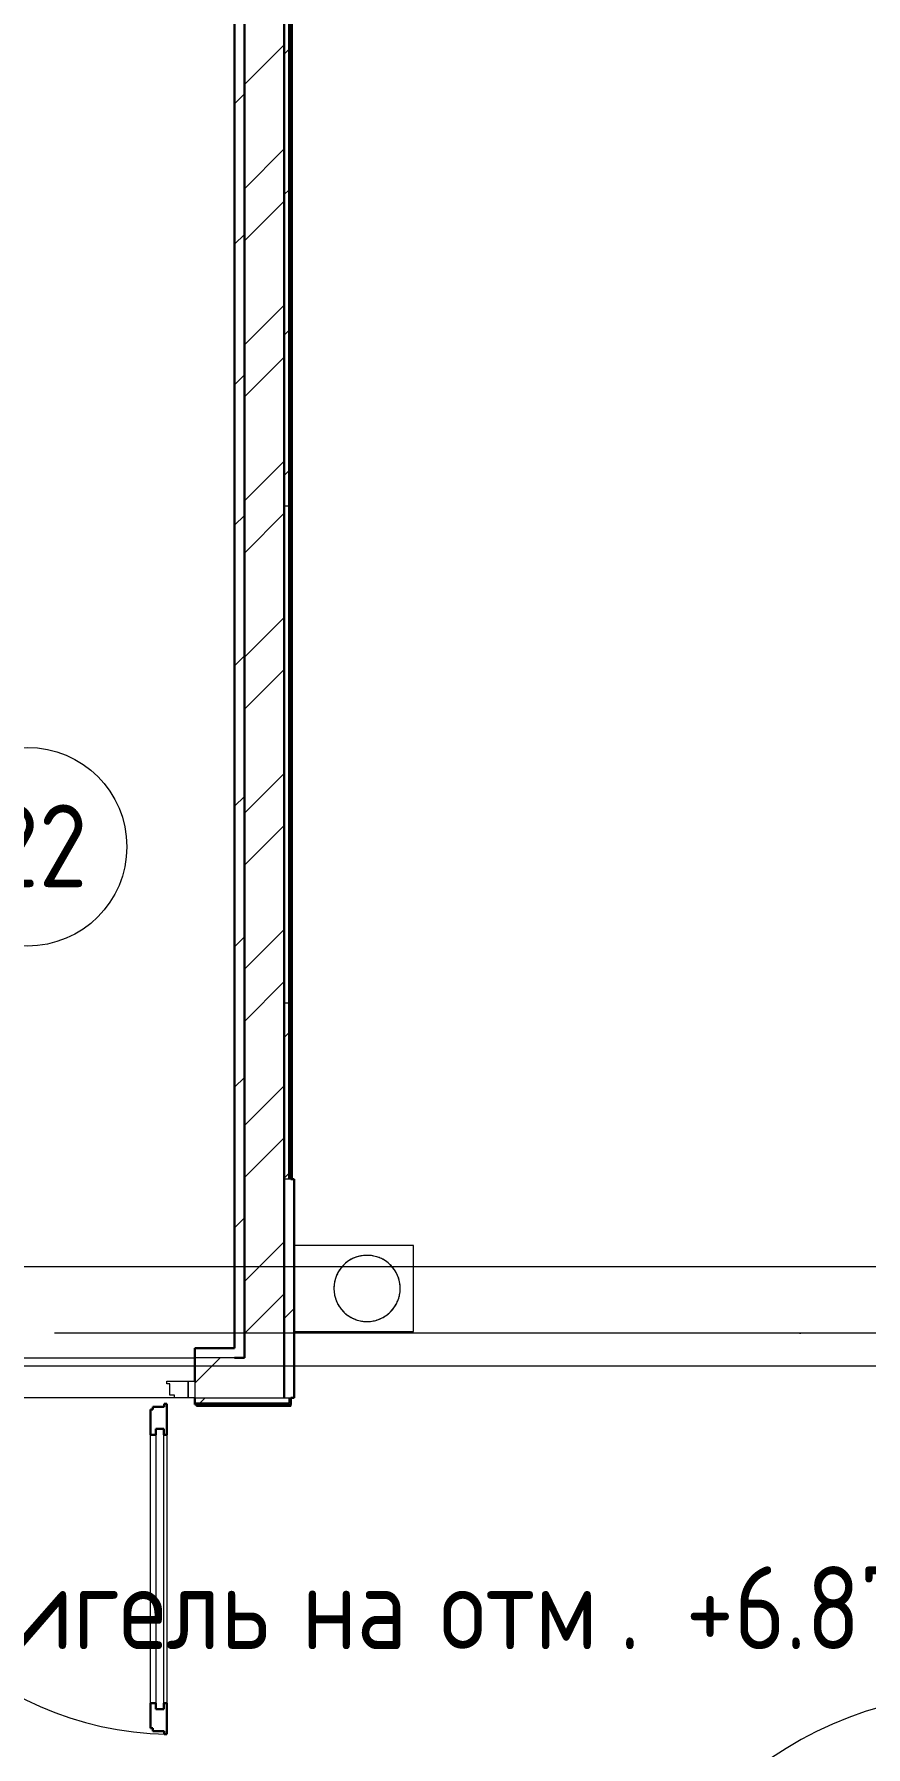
# Model space of a CAD drawing. Header units: millimetres. Extents: x -586848 to 520591, y -385801 to 675781.
# Drawn here: x 152679 to 155188, y 621422 to 626594 of the extents above; entities that cross this region are included whole.
import ezdxf

# ---------------------------------------------------------------- set-up
doc = ezdxf.new("R2010")
doc.units = ezdxf.units.MM
doc.linetypes.add('ADSK_Линия сетки', pattern=[25, 20, -2.5, 0, -2.5])
doc.linetypes.add('ADSK_Сверху', pattern=[450, 300, -150])
for name, color, linetype, lineweight in [('Аннотация', 7, 'Continuous', 18), ('Двери', 252, 'Continuous', 9), ('Линии', 7, 'Continuous', 9), ('Марки помещений', 252, 'Continuous', 20), ('Ограждение', 252, 'Continuous', 9), ('Оси', 252, 'Continuous', 9), ('Перекрытие', 252, 'Continuous', 18), ('Сантехника', 252, 'Continuous', 9), ('Стены наружные', 7, 'Continuous', 18), ('Стены штриховка', 7, 'Continuous', 9)]:
    doc.layers.add(name, color=color, linetype=linetype, lineweight=lineweight)
doc.layers.add('Двери открывание', color=7, linetype='Continuous', lineweight=9, true_color=0xc0c0c0)
doc.styles.add('GOST Common_2', font='', dxfattribs={"width": 0.9, "height": 250})
doc.styles.get('GOST Common_2').set_extended_font_data('GOST type B')

# ---------------------------------------------------------------- blocks, each defined once
blk = doc.blocks.new('2 этаж')
at = {"layer": 'Двери', "color": 251, "true_color": 0x636466}
for p, q in [((153882, -10184.3), (153946, -10184.3)), ((153882, -10192.3), (153882, -10184.3)), ((153946, -10184.3), (153966, -10184.3)), ((153946, -10234.3), (153946, -10184.3)), ((153946, -10184.3), (153946, -10234.3)), ((153966, -10184.3), (153966, -10234.3)), ((153891, -10192.3), (153882, -10192.3)), ((153891, -10226.3), (153891, -10192.3)), ((153905, -10226.3), (153891, -10226.3)), ((153905, -10234.3), (153905, -10226.3)), ((153946, -10234.3), (153905, -10234.3)), ((153966, -10234.3), (153946, -10234.3)), ((153849, -10328.3), (153849, -11174.3)), ((153873, -10328.3), (153849, -10328.3)), ((153873, -11174.3), (153873, -10328.3)), ((153832, -11156.3), (153832, -10346.3)), ((153882, -10346.3), (153882, -11156.3)), ((153849, -11174.3), (153873, -11174.3))]:
    blk.add_line(p, q, dxfattribs=at)
at = {"layer": 'Двери', "color": 251, "lineweight": 30, "true_color": 0x636466}
for p, q in [((153832, -10270.3), (153840, -10270.3)), ((153832, -10346.3), (153832, -10270.3)), ((153840, -10270.3), (153840, -10261.3)), ((153840, -10261.3), (153874, -10261.3)), ((153874, -10252.3), (153882, -10252.3)), ((153874, -10261.3), (153874, -10252.3)), ((153882, -10252.3), (153882, -10346.3)), ((153849, -10346.3), (153849, -10328.3)), ((153849, -10328.3), (153873, -10328.3)), ((153873, -10328.3), (153873, -10346.3)), ((153832, -10346.3), (153849, -10346.3)), ((153873, -10346.3), (153882, -10346.3)), ((153832, -11232.3), (153832, -11156.3)), ((153832, -11156.3), (153849, -11156.3)), ((153849, -11156.3), (153849, -11174.3)), ((153873, -11156.3), (153882, -11156.3)), ((153873, -11174.3), (153873, -11156.3)), ((153882, -11156.3), (153882, -11250.3)), ((153849, -11174.3), (153873, -11174.3)), ((153840, -11232.3), (153832, -11232.3)), ((153840, -11241.3), (153840, -11232.3)), ((153874, -11241.3), (153840, -11241.3)), ((153874, -11250.3), (153874, -11241.3)), ((153882, -11250.3), (153874, -11250.3))]:
    blk.add_line(p, q, dxfattribs=at)
at = {"layer": 'Двери открывание', "color": 251, "true_color": 0x636466}
for centre, radius, start, end in [((153900, -10252.3), 998, 180, 268.9666), ((156330, -12226.3), 1098, 90.9393, 180)]:
    blk.add_arc(centre, radius, start, end, dxfattribs=at)
at = {"layer": 'Линии', "color": 251, "linetype": 'ADSK_Сверху', "ltscale": 100, "true_color": 0x636466}
for p, q in [((161881, -9839.3), (151051.1, -9839.3)), ((161881, -10139.3), (151061, -10139.3))]:
    blk.add_line(p, q, dxfattribs=at)
at = {"layer": 'Марки помещений', "color": 251, "true_color": 0x636466}
blk.add_circle((153461.1, -8570.4), 300, dxfattribs=at)
at = {"layer": 'Ограждение', "color": 251, "true_color": 0x636466}
for p, q in [((154261, -9574.3), (154261, -4489.3)), ((153971, -10259.3), (153971, -10254.2)), ((153971, -10259.3), (154256, -10259.3)), ((154256, -10254.3), (154256, -10259.3))]:
    blk.add_line(p, q, dxfattribs=at)
at = {"layer": 'Оси', "color": 251, "linetype": 'ADSK_Линия сетки', "ltscale": 100, "true_color": 0x636466}
blk.add_line((170543.3, -10039.3), (93565.9, -10039.3), dxfattribs=at)
at = {"layer": 'Перекрытие', "color": 251, "ltscale": 100, "true_color": 0x636466}
blk.add_line((156116.1, -10039.3), (154266, -10039.3), dxfattribs=at)
at = {"layer": 'Сантехника', "color": 251, "true_color": 0x636466}
for p, q in [((154626, -9774.3), (154266, -9774.3)), ((154626, -10034.3), (154626, -9774.3)), ((154266, -10034.3), (154626, -10034.3))]:
    blk.add_line(p, q, dxfattribs=at)
at = {"layer": 'Сантехника', "color": 251, "true_color": 0x636466, "flags": 128}
for points in [[(154586, -9904.3), (154585.9, -9900.3), (154585.7, -9896.3), (154585.3, -9892.3), (154584.7, -9888.3), (154584, -9884.4), (154583.1, -9880.5), (154582.1, -9876.6), (154580.9, -9872.8), (154579.6, -9869), (154578.1, -9865.3), (154576.5, -9861.7), (154574.7, -9858.1), (154572.8, -9854.6), (154570.7, -9851.1), (154568.5, -9847.8), (154566.2, -9844.5), (154563.8, -9841.4), (154561.2, -9838.3), (154558.5, -9835.4), (154555.7, -9832.5), (154552.8, -9829.8), (154549.7, -9827.2), (154546.6, -9824.7), (154543.4, -9822.3), (154540, -9820.1), (154536.6, -9818), (154533.1, -9816.1), (154529.6, -9814.2), (154525.9, -9812.6), (154522.2, -9811), (154518.5, -9809.7), (154514.7, -9808.5), (154510.8, -9807.4), (154506.9, -9806.5), (154503, -9805.7), (154499, -9805.1), (154495.1, -9804.7), (154491.1, -9804.4), (154487.1, -9804.3), (154483.1, -9804.3), (154479.1, -9804.5), (154475.1, -9804.8), (154471.1, -9805.4), (154467.2, -9806), (154463.3, -9806.9), (154459.4, -9807.9), (154455.6, -9809), (154451.8, -9810.3), (154448.1, -9811.7), (154444.4, -9813.3), (154440.8, -9815.1), (154437.3, -9816.9), (154433.8, -9819), (154430.4, -9821.1), (154427.2, -9823.4), (154424, -9825.8), (154420.9, -9828.4), (154417.9, -9831), (154415, -9833.8), (154412.3, -9836.7), (154409.6, -9839.7), (154407.1, -9842.8), (154404.7, -9846), (154402.4, -9849.3), (154400.3, -9852.7), (154398.3, -9856.2), (154396.5, -9859.7), (154394.8, -9863.3), (154393.2, -9867), (154391.8, -9870.8), (154390.5, -9874.5), (154389.4, -9878.4), (154388.5, -9882.3), (154387.7, -9886.2), (154387, -9890.1), (154386.5, -9894.1), (154386.2, -9898.1), (154386, -9902.1), (154386, -9904.3)], [(154386, -9904.3), (154386.1, -9908.3), (154386.3, -9912.2), (154386.7, -9916.2), (154387.3, -9920.2), (154388, -9924.1), (154388.9, -9928), (154389.9, -9931.9), (154391.1, -9935.7), (154392.4, -9939.5), (154393.9, -9943.2), (154395.5, -9946.8), (154397.3, -9950.4), (154399.2, -9953.9), (154401.3, -9957.4), (154403.5, -9960.7), (154405.8, -9964), (154408.2, -9967.1), (154410.8, -9970.2), (154413.5, -9973.1), (154416.3, -9976), (154419.3, -9978.7), (154422.3, -9981.3), (154425.4, -9983.8), (154428.7, -9986.2), (154432, -9988.4), (154435.4, -9990.5), (154438.9, -9992.4), (154442.4, -9994.3), (154446.1, -9995.9), (154449.8, -9997.5), (154453.5, -9998.8), (154457.3, -10000.1), (154461.2, -10001.1), (154465.1, -10002), (154469, -10002.8), (154473, -10003.4), (154476.9, -10003.8), (154480.9, -10004.1), (154484.9, -10004.2), (154488.9, -10004.2), (154492.9, -10004), (154496.9, -10003.7), (154500.9, -10003.1), (154504.8, -10002.5), (154508.7, -10001.6), (154512.6, -10000.7), (154516.4, -9999.5), (154520.2, -9998.2), (154524, -9996.8), (154527.6, -9995.2), (154531.2, -9993.4), (154534.8, -9991.6), (154538.2, -9989.5), (154541.6, -9987.4), (154544.9, -9985.1), (154548, -9982.7), (154551.1, -9980.1), (154554.1, -9977.5), (154557, -9974.7), (154559.7, -9971.8), (154562.4, -9968.8), (154564.9, -9965.7), (154567.3, -9962.5), (154569.6, -9959.2), (154571.7, -9955.8), (154573.7, -9952.3), (154575.5, -9948.8), (154577.2, -9945.2), (154578.8, -9941.5), (154580.2, -9937.8), (154581.5, -9934), (154582.6, -9930.1), (154583.6, -9926.2), (154584.4, -9922.3), (154585, -9918.4), (154585.5, -9914.4), (154585.8, -9910.4), (154586, -9906.4), (154586, -9904.3)]]:
    blk.add_lwpolyline(points, dxfattribs=at)
at = {"layer": 'Сантехника', "color": 251, "true_color": 0x636466}
for start, end in [(0, 180), (180, 0)]:
    blk.add_arc((154486, -9904.3), 100, start, end, dxfattribs=at)
at = {"layer": 'Стены наружные', "color": 251, "lineweight": 30, "true_color": 0x636466}
for p, q in [((154086, -3869.3), (154086, -10084.3)), ((154116, -3839.3), (154116, -10114.3)), ((154236, -10234.3), (154236, -4014.3)), ((154236, -4014.3), (154236, -9574.3)), ((154251, -9574.3), (154251, -4019.3)), ((154256, -9574.3), (154256, -4024.3)), ((154236, -9574.3), (154236, -10234.3)), ((154266, -9574.3), (154256, -9574.3)), ((154266, -10234.3), (154266, -9574.3)), ((153966, -10084.3), (153966, -10184.3)), ((154086, -10084.3), (153966, -10084.3)), ((154116, -10114.3), (154086, -10114.3)), ((153966, -10234.3), (153966, -10254.3)), ((154256, -10234.3), (154266, -10234.3)), ((154256, -10254.3), (154256, -10234.3)), ((153966, -10254.3), (154256, -10254.3))]:
    blk.add_line(p, q, dxfattribs=at)
at = {"layer": 'Стены наружные', "color": 251, "linetype": 'Continuous', "lineweight": 9, "true_color": 0x636466}
for p, q in [((154116, -6269), (154236, -6149)), ((154236, -6176.9), (154251, -6161.9)), ((154251, -6161.9), (154256, -6156.9)), ((154251, -6232.6), (154256, -6227.6)), ((154086, -6326.9), (154116, -6296.9)), ((154251, -6303.3), (154256, -6298.3)), ((154251, -6374.1), (154256, -6369.1)), ((154116, -6583.3), (154236, -6463.3)), ((154251, -6444.8), (154256, -6439.8)), ((154251, -6515.5), (154256, -6510.5)), ((154236, -6601.2), (154251, -6586.2)), ((154251, -6586.2), (154256, -6581.2)), ((154116, -6740.5), (154236, -6620.5)), ((154251, -6656.9), (154256, -6651.9)), ((154086, -6751.2), (154116, -6721.2)), ((154251, -6727.6), (154256, -6722.6)), ((154251, -6798.3), (154256, -6793.3)), ((154251, -6869), (154256, -6864)), ((154116, -7054.8), (154236, -6934.8)), ((154251, -6939.7), (154256, -6934.7)), ((154236, -7025.5), (154251, -7010.5)), ((154251, -7010.5), (154256, -7005.5)), ((154251, -7081.2), (154256, -7076.2)), ((154116, -7211.9), (154236, -7091.9)), ((154086, -7175.5), (154116, -7145.5)), ((154251, -7151.9), (154256, -7146.9)), ((154251, -7222.6), (154256, -7217.6)), ((154251, -7293.3), (154256, -7288.3)), ((154251, -7364), (154256, -7359)), ((154116, -7526.2), (154236, -7406.2)), ((154236, -7449.7), (154251, -7434.7)), ((154251, -7434.7), (154256, -7429.7)), ((154251, -7505.4), (154256, -7500.4)), ((154086, -7599.7), (154116, -7569.7)), ((154116, -7683.4), (154236, -7563.4)), ((154251, -7576.1), (154256, -7571.1)), ((154251, -7646.9), (154256, -7641.9)), ((154251, -7717.6), (154256, -7712.6)), ((154251, -7788.3), (154256, -7783.3)), ((154251, -7859), (154256, -7854)), ((154116, -7997.7), (154236, -7877.7)), ((154251, -7929.7), (154256, -7924.7)), ((154086, -8024), (154116, -7994)), ((154251, -8000.4), (154256, -7995.4)), ((154116, -8154.9), (154236, -8034.9)), ((154251, -8071.1), (154256, -8066.1)), ((154251, -8141.8), (154256, -8136.8)), ((154251, -8212.5), (154256, -8207.5)), ((154251, -8283.2), (154256, -8278.2)), ((154116, -8469.2), (154236, -8349.2)), ((154251, -8354), (154256, -8349)), ((154086, -8448.2), (154116, -8418.2)), ((154251, -8424.7), (154256, -8419.7)), ((154116, -8626.3), (154236, -8506.3)), ((154251, -8495.4), (154256, -8490.4)), ((154251, -8566.1), (154256, -8561.1)), ((154251, -8636.8), (154256, -8631.8)), ((154251, -8707.5), (154256, -8702.5)), ((154251, -8778.2), (154256, -8773.2)), ((154086, -8872.5), (154116, -8842.5)), ((154116, -8940.6), (154236, -8820.6)), ((154251, -8848.9), (154256, -8843.9)), ((154251, -8919.6), (154256, -8914.6)), ((154116, -9097.8), (154236, -8977.8)), ((154251, -8990.4), (154256, -8985.4)), ((154251, -9061.1), (154256, -9056.1)), ((154236, -9146.8), (154251, -9131.8)), ((154251, -9131.8), (154256, -9126.8)), ((154251, -9202.5), (154256, -9197.5)), ((154086, -9296.8), (154116, -9266.8)), ((154116, -9412.1), (154236, -9292.1)), ((154251, -9273.2), (154256, -9268.2)), ((154251, -9343.9), (154256, -9338.9)), ((154251, -9414.6), (154256, -9409.6)), ((154116, -9569.2), (154236, -9449.2)), ((154251, -9485.3), (154256, -9480.3)), ((154236, -9571), (154251, -9556)), ((154251, -9556), (154256, -9551)), ((154086, -9721), (154116, -9691)), ((154116, -9883.6), (154236, -9763.6)), ((154116, -10040.7), (154236, -9920.7)), ((154236, -9995.3), (154266, -9965.3)), ((153966, -10190.7), (154042.5, -10114.3)), ((153982.1, -10249.3), (153997.1, -10234.3)), ((153977.1, -10254.3), (153982.1, -10249.3)), ((154047.8, -10254.3), (154052.8, -10249.3)), ((154118.5, -10254.3), (154123.5, -10249.3)), ((154189.2, -10254.3), (154194.2, -10249.3))]:
    blk.add_line(p, q, dxfattribs=at)
at = {"layer": 'Стены наружные', "color": 251, "true_color": 0x636466}
for p, q in [((152836, -10114.3), (153966, -10114.3)), ((153905, -10234.3), (152897, -10234.3))]:
    blk.add_line(p, q, dxfattribs=at)
at = {"layer": 'Стены штриховка', "color": 251, "true_color": 0x636466}
for p, q in [((154251, -7541.8), (154236, -7541.8)), ((154236, -9041.8), (154251, -9041.8)), ((154256, -9574.3), (154236, -9574.3)), ((154086, -10114.3), (153966, -10114.3)), ((153966, -10234.3), (154256, -10234.3)), ((154251, -10249.3), (154251, -10234.3)), ((153966, -10249.3), (154251, -10249.3))]:
    blk.add_line(p, q, dxfattribs=at)
at = {"layer": 'Аннотация', "color": 251, "true_color": 0x636466, "style": 'GOST Common_2', "width": 0.9}
for s, p in [('Ригель', (153229.5, -10993.5)), ('. +6.870 (h', (155247.6, -10993.5)), ('на', (154289.1, -10993.5)), ('отм', (154705.9, -10993.5))]:
    blk.add_text(s, height=250, dxfattribs=at).set_placement(p)
at = {"layer": 'Марки помещений', "color": 251, "true_color": 0x636466, "style": 'GOST Common_2', "width": 0.9}
blk.add_text('222', height=250, dxfattribs=at).set_placement((153202.3, -8692.7))

msp = doc.modelspace()

# ---------------------------------------------------------------- block references
msp.add_blockref('2 этаж', (-802.7, 632710.4))

doc.saveas('drawing.dxf')
